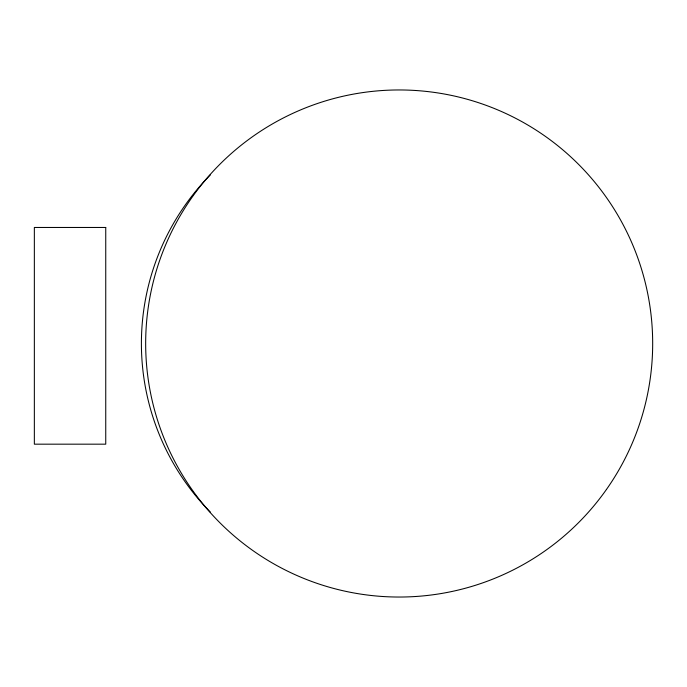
<?xml version="1.0" encoding="UTF-8"?>
<svg xmlns="http://www.w3.org/2000/svg" width="687" height="687" viewBox="0 0 687 687"><rect width="100%" height="100%" fill="white"/><g stroke="black" fill="none" stroke-linecap="round" stroke-linejoin="round"><path stroke-width="1.03" d="M210.42 512.184A240.622 240.587 -90 0 1 210.42 174.816M105.746 227.466L34.35 227.466L34.35 444.171L105.746 444.171L105.746 227.466M606.432 489.488A253.537 253.503 -90 0 0 421.938 90.985A253.537 253.503 -90 0 0 169.131 450.028A253.537 253.503 -90 0 0 606.432 489.488"/></g></svg>
